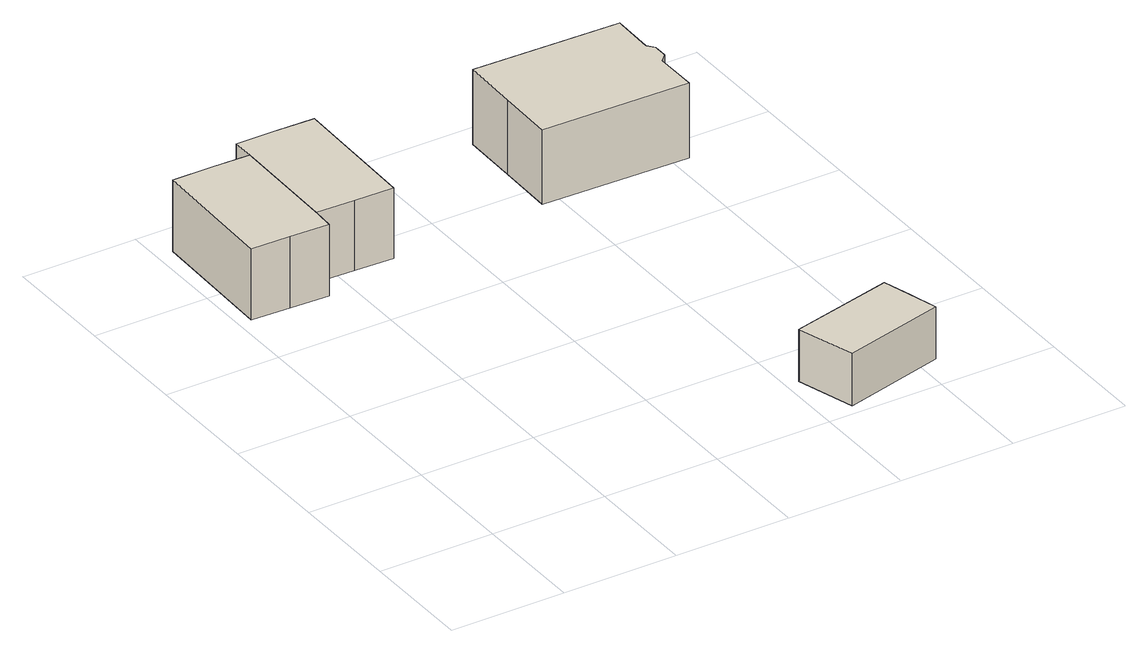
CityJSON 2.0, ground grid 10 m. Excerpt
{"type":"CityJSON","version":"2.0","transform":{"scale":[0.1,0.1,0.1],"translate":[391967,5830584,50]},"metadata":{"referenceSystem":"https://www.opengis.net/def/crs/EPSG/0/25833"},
"CityObjects":{
"building1":{"type":"Building","attributes":{"Gemeindeschluessel":"11000003","BezugspunktDach":"2200","function":"31001_1010","measuredHeight":7.88,"storeysAboveGround":1},"address":[{"country":"Germany","locality":"Berlin","thoroughfareNumber":"50","thoroughfareName":"Buchholzer Straße"}],"geometry":[{"type":"Solid","lod":"1","boundaries":[[[[0,1,2,3,4,5,6]],[[7,8,9,10,11,12,13]],[[7,13,6,5]],[[8,7,5,4]],[[9,8,4,3]],[[10,9,3,2]],[[11,10,2,1]],[[12,11,1,0]],[[13,12,0,6]]]]}]},
"building2":{"type":"Building","attributes":{"Gemeindeschluessel":"11000003","BezugspunktDach":"2200","function":"31001_1010","measuredHeight":7.78,"storeysAboveGround":1},"address":[{"country":"Germany","locality":"Berlin","thoroughfareNumber":"50A","thoroughfareName":"Buchholzer Straße"}],"geometry":[{"type":"Solid","lod":"1","boundaries":[[[[14,15,16,17,18,3,2]],[[19,20,21,22,23,24,25]],[[19,25,2,3]],[[20,19,3,18]],[[21,20,18,17]],[[22,21,17,16]],[[23,22,16,15]],[[24,23,15,14]],[[25,24,14,2]]]]}]},
"building3":{"type":"Building","attributes":{"Gemeindeschluessel":"11000003","BezugspunktDach":"2200","function":"31001_2000","measuredHeight":5.02,"storeysAboveGround":1},"address":[{"country":"Germany","locality":"Berlin","thoroughfareNumber":"54","thoroughfareName":"Buchholzer Straße"}],"geometry":[{"type":"Solid","lod":"1","boundaries":[[[[26,27,28,29,30]],[[31,32,33,34,35]],[[31,35,30,29]],[[32,31,29,28]],[[33,32,28,27]],[[34,33,27,26]],[[35,34,26,30]]]]}]},
"building4":{"type":"Building","attributes":{"Gemeindeschluessel":"11000003","BezugspunktDach":"2200","function":"31001_1010","measuredHeight":8.76,"storeysAboveGround":1},"address":[{"country":"Germany","locality":"Berlin","thoroughfareNumber":"52","thoroughfareName":"Buchholzer Straße"}],"geometry":[{"type":"Solid","lod":"1","boundaries":[[[[36,37,38,39,40,41,42,43,44,45]],[[46,47,48,49,50,51,52,53,54,55]],[[46,55,45,44]],[[47,46,44,43]],[[48,47,43,42]],[[49,48,42,41]],[[50,49,41,40]],[[51,50,40,39]],[[52,51,39,38]],[[53,52,38,37]],[[54,53,37,36]],[[55,54,36,45]]]]}]}
},
"vertices":[
[37,341,78],[71,340,78],[72,360,78],[74,456,78],[40,457,78],[6,457,78],[3,342,78],[6,457,15],[40,457,15],[74,456,15],[72,360,15],[71,340,15],[37,341,15],[3,342,15],
[106,359,78],[140,358,78],[143,474,78],[109,475,78],[74,475,78],[74,456,16],[74,475,16],[109,475,16],[143,474,16],[140,358,16],[106,359,16],[72,360,16],
[327,10,51],[416,33,51],[409,58,51],[402,83,51],[312,61,51],[402,83,5],[409,58,5],[416,33,5],[327,10,5],[312,61,5],
[409,367,77],[409,405,77],[415,411,77],[415,417,77],[415,424,77],[410,430,77],[411,468,77],[282,471,77],[281,420,77],[280,370,77],[281,420,11],[282,471,11],[411,468,11],[410,430,11],[415,424,11],[415,417,11],[415,411,11],[409,405,11],[409,367,11],[280,370,11]
]}
